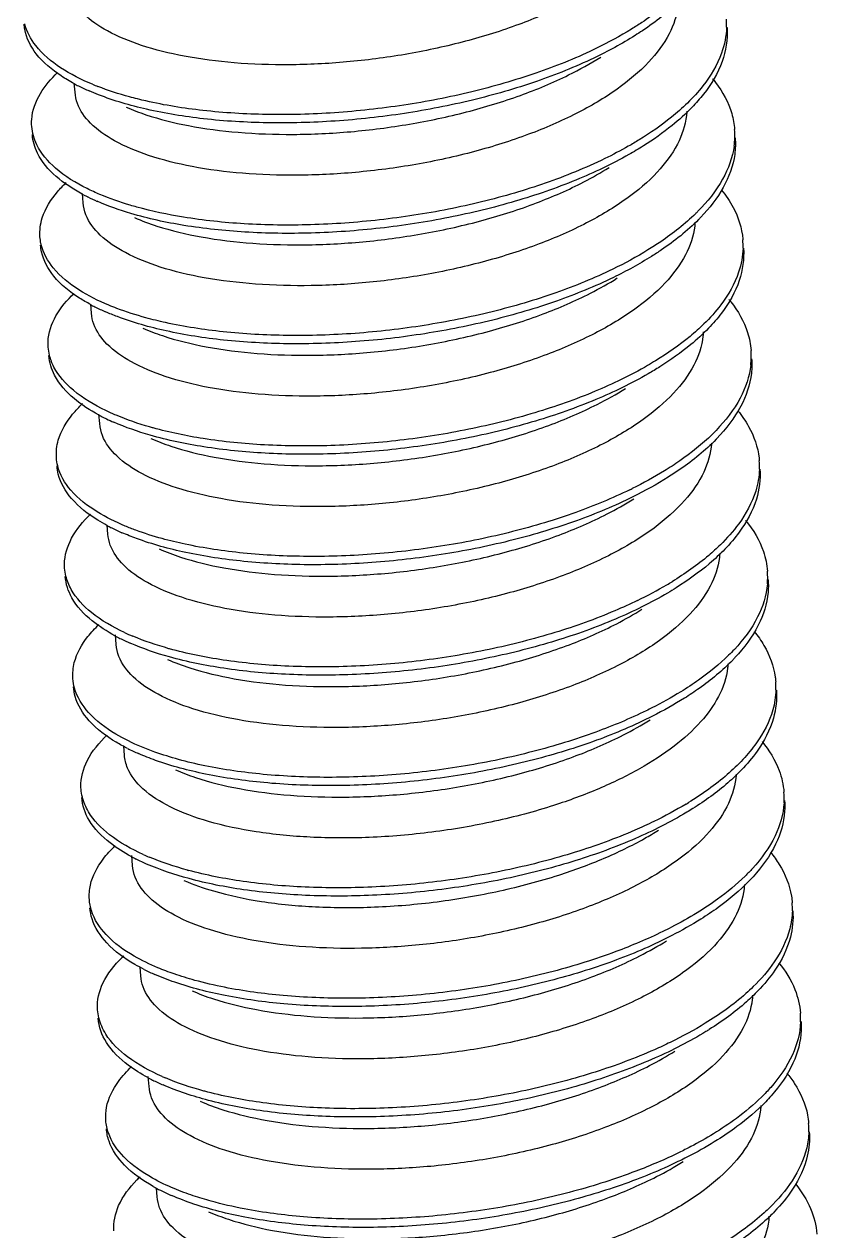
# Model space of a CAD drawing. Header units: millimetres. Extents: x 1833 to 2194, y -395 to -144.
# Drawn here: x 1907.339 to 1909.941, y -371.38 to -367.42 of the extents above; entities that cross this region are included whole.
import ezdxf

# ---------------------------------------------------------------- set-up
doc = ezdxf.new("R2010")
doc.units = ezdxf.units.MM
doc.layers.add('3_ALL_AXES', color=7, linetype='Continuous')

msp = doc.modelspace()

# ---------------------------------------------------------------- linework, layer by layer
at = {"color": 7, "linetype": 'Continuous'}
for centre, radius, start, end in [((1909.4027, -367.4218), 0.2424, 358.0448, 4.3107), ((1907.7995, -367.0637), 0.6262, 241.7447, 243.2547), ((1907.8336, -366.9951), 0.7028, 243.2912, 246.4329), ((1907.8957, -366.819), 0.865, 247.4218, 248.6884), ((1909.412, -367.7855), 0.26, 352.2929, 4.2795), ((1907.8373, -367.4032), 0.6515, 241.8783, 243.489), ((1907.8585, -367.3611), 0.6987, 243.4727, 243.6255), ((1907.8755, -367.3261), 0.7376, 243.6473, 246.3453), ((1909.0772, -367.5658), 0.6663, 314.428, 315.3027), ((1909.0969, -367.6105), 0.6414, 315.3003, 316.263), ((1909.451, -368.1466), 0.2481, 358.0362, 4.1813), ((1907.8552, -367.7855), 0.6298, 241.7643, 243.2289), ((1907.8874, -367.7206), 0.7022, 243.2642, 246.4236), ((1909.4686, -368.5105), 0.2574, 353.6837, 4.355), ((1907.8858, -368.1386), 0.6397, 241.8307, 243.4802), ((1907.9138, -368.0829), 0.702, 243.4694, 244.3143), ((1907.9359, -368.0366), 0.7533, 244.3215, 246.3385), ((1909.1402, -368.3001), 0.6533, 314.4445, 316.0804), ((1909.5012, -368.8715), 0.2518, 358.0284, 4.1039), ((1908.6544, -367.5693), 1.5345, 296.0234, 296.3529), ((1907.9112, -368.5066), 0.6341, 241.7882, 243.2076), ((1907.9418, -368.4451), 0.7027, 243.2417, 246.4124), ((1909.5253, -369.2355), 0.2547, 355.0768, 4.4166), ((1908.7548, -368.0786), 1.3703, 295.8692, 300.4412), ((1908.8315, -368.2118), 1.2167, 300.5067, 301.4317), ((1907.936, -368.8711), 0.6313, 241.7849, 243.4554), ((1907.9991, -368.7091), 0.781, 244.9925, 247.14), ((1907.9697, -368.8036), 0.7067, 243.4561, 244.9939), ((1907.9964, -368.7466), 0.7696, 244.9839, 246.3393), ((1909.5517, -369.5964), 0.2553, 358.0437, 4.0559), ((1907.9966, -369.1685), 0.7044, 243.2236, 246.4004), ((1909.5821, -369.9604), 0.252, 356.4729, 4.46), ((1908.8896, -368.9439), 1.2084, 301.0128, 301.4318), ((1908.0595, -369.4189), 0.7974, 245.6397, 247.1227), ((1907.9871, -369.602), 0.6246, 241.7032, 243.4056), ((1908.2111, -368.9639), 1.2774, 254.7664, 254.9106), ((1909.6027, -370.3215), 0.2583, 358.078, 4.0368), ((1908.0517, -369.8912), 0.707, 243.2093, 246.3885), ((1909.6389, -370.6852), 0.2492, 357.8726, 4.4816), ((1908.0401, -370.3292), 0.6221, 241.7062, 243.3758), ((1908.0846, -370.2393), 0.7224, 243.4172, 246.4188), ((1908.12, -370.1281), 0.8144, 246.276, 247.115), ((1909.6543, -371.0466), 0.2607, 358.1258, 4.0449), ((1908.0753, -370.6767), 0.6391, 240.7791, 243.1819), ((1908.1072, -370.6129), 0.7105, 243.2012, 246.3773)]:
    msp.add_arc(centre, radius, start, end, dxfattribs=at)
for points, start_tangent, end_tangent in [([(1909.3504, -367.1943), (1909.2457, -367.28), (1909.1105, -367.3582), (1908.9526, -367.4251), (1908.7768, -367.4794), (1908.5897, -367.5195), (1908.398, -367.5444), (1908.2092, -367.5537), (1908.0291, -367.5472), (1907.8645, -367.5253), (1907.7244, -367.4898), (1907.6131, -367.4426), (1907.5328, -367.3849), (1907.4877, -367.3186), (1907.4796, -367.2814)], (-0.70632, -0.707893), (-0.075152, 0.997172)), ([(1909.4796, -367.3263), (1909.3665, -367.415), (1909.3332, -367.4363)], (-0.728129, -0.68544), (-0.851654, -0.524104)), ([(1909.4927, -367.3428), (1909.3685, -367.4421), (1909.3449, -367.4574)], (-0.712599, -0.701571), (-0.846397, -0.532552)), ([(1909.4863, -367.3586), (1909.4564, -367.4519)], (-0.117584, -0.993063), (-0.461701, -0.887036)), ([(1907.5031, -367.6153), (1907.4612, -367.5904), (1907.3794, -367.5177), (1907.3415, -367.4372), (1907.3394, -367.4204)], (-0.880779, 0.473528), (-0.065828, 0.997831)), ([(1907.5636, -367.6177), (1907.4591, -367.5632), (1907.3774, -367.4905), (1907.3414, -367.419)], (-0.923285, 0.384116), (-0.238301, 0.971191)), ([(1909.4564, -367.4519), (1909.3894, -367.5443), (1909.286, -367.6332), (1909.1518, -367.7135), (1908.9952, -367.7818), (1908.8181, -367.8381), (1908.6249, -367.8806), (1908.4268, -367.9067), (1908.2354, -367.9161), (1908.0562, -367.9096), (1907.8908, -367.8876), (1907.748, -367.8511), (1907.6361, -367.8028), (1907.5575, -367.7451), (1907.5143, -367.6802), (1907.5066, -367.644)], (-0.461701, -0.887036), (-0.075639, 0.997135)), ([(1909.3332, -367.4363), (1909.2163, -367.5)], (-0.851654, -0.524104), (-0.899786, -0.436331)), ([(1909.645, -367.4301), (1909.6284, -367.5153), (1909.5673, -367.6227), (1909.5167, -367.6791)], (-0.033021, -0.999455), (-0.714053, -0.700092)), ([(1909.6465, -367.4308), (1909.6467, -367.4344), (1909.6304, -367.5425), (1909.5693, -367.6499), (1909.5313, -367.6936)], (0.075256, -0.997164), (-0.693924, -0.720048)), ([(1909.3449, -367.4574), (1909.2091, -367.5317), (1909.0206, -367.6083), (1908.8106, -367.6694), (1908.5875, -367.7132), (1908.3601, -367.7382), (1908.1375, -367.744), (1907.9284, -367.7308), (1907.7412, -367.6996), (1907.5834, -367.652), (1907.5526, -367.6393)], (-0.846397, -0.532552), (-0.916282, 0.400534)), ([(1907.6747, -367.6928), (1907.7391, -367.7174), (1907.8784, -367.7531), (1908.0421, -367.7752), (1908.2221, -367.782), (1908.4115, -367.7731), (1908.6044, -367.7483), (1908.7918, -367.7083), (1908.9681, -367.654), (1909.1266, -367.587), (1909.2323, -367.5283)], (0.91569, -0.401886), (0.846067, 0.533077)), ([(1909.2163, -367.5), (1909.2071, -367.5045), (1909.0186, -367.5811), (1908.8086, -367.6423), (1908.5855, -367.686), (1908.3581, -367.711), (1908.1354, -367.7168), (1907.9264, -367.7036), (1907.7392, -367.6724), (1907.685, -367.6588)], (-0.899786, -0.436331), (-0.964545, 0.263918)), ([(1907.3645, -367.7557), (1907.3643, -367.733), (1907.3929, -367.6477), (1907.449, -367.5793)], (-0.082588, 0.996584), (0.724907, 0.688847)), ([(1909.599, -367.5993), (1909.6091, -367.612), (1909.6619, -367.7136), (1909.6713, -367.7661)], (0.638908, -0.769283), (0.074195, -0.997244)), ([(1907.685, -367.6588), (1907.5813, -367.6248)], (-0.964545, 0.263918), (-0.93155, 0.363613)), ([(1909.5167, -367.6791), (1909.464, -367.7258), (1909.3583, -367.7999)], (-0.714053, -0.700092), (-0.853019, -0.521881)), ([(1909.5313, -367.6936), (1909.466, -367.753), (1909.3719, -367.8199)], (-0.693924, -0.720048), (-0.846747, -0.531996)), ([(1909.5146, -367.7055), (1909.5134, -367.7203), (1909.4834, -367.8144)], (-0.048961, -0.998801), (-0.461701, -0.887036)), ([(1907.381, -367.8159), (1907.3645, -367.7557)], (-0.431163, 0.902274), (-0.082588, 0.996584)), ([(1907.5302, -367.9778), (1907.4444, -367.9199), (1907.383, -367.8431), (1907.3665, -367.7829)], (-0.881812, 0.471602), (-0.082588, 0.996584)), ([(1909.3583, -367.7999), (1909.3225, -367.8209), (1909.2452, -367.8616)], (-0.853019, -0.521881), (-0.899037, -0.437872)), ([(1909.6733, -367.7933), (1909.6717, -367.8475), (1909.6341, -367.9558), (1909.5603, -368.0539)], (0.074195, -0.997244), (-0.691297, -0.72257)), ([(1907.5882, -367.9791), (1907.5461, -367.9599), (1907.4424, -367.8927), (1907.381, -367.8159)], (-0.921609, 0.388121), (-0.431163, 0.902274)), ([(1909.4834, -367.8144), (1909.4172, -367.9059), (1909.3171, -367.9927), (1909.1857, -368.0725), (1909.0295, -368.1416), (1908.8541, -368.1981), (1908.6652, -368.2406), (1908.4727, -368.2674), (1908.2819, -368.2784), (1908.0991, -368.2733), (1907.9304, -368.2524), (1907.7859, -368.2172), (1907.672, -368.1701), (1907.5894, -368.1124), (1907.5424, -368.0456), (1907.5337, -368.0063)], (-0.461701, -0.887036), (-0.076401, 0.997077)), ([(1909.3719, -367.8199), (1909.3246, -367.8481), (1909.1506, -367.9319), (1908.951, -368.0016), (1908.7338, -368.0547), (1908.5075, -368.0898), (1908.2812, -368.1058), (1908.0639, -368.1026), (1907.8641, -368.0807), (1907.6899, -368.0416), (1907.5796, -368.0017)], (-0.846747, -0.531996), (-0.915825, 0.401577)), ([(1909.6697, -367.8203), (1909.6321, -367.9286), (1909.5508, -368.0345)], (-0.134832, -0.990869), (-0.70334, -0.710854)), ([(1909.2452, -367.8616), (1909.1486, -367.9047), (1908.949, -367.9744), (1908.7318, -368.0276), (1908.5055, -368.0626), (1908.2792, -368.0786), (1908.0619, -368.0754), (1907.8621, -368.0536), (1907.7094, -368.0206)], (-0.899037, -0.437872), (-0.963802, 0.266618)), ([(1907.7017, -368.0552), (1907.7752, -368.0828), (1907.9207, -368.1184), (1908.09, -368.1393), (1908.2727, -368.1442), (1908.4624, -368.1333), (1908.6562, -368.1064), (1908.8462, -368.0635), (1909.0215, -368.0067), (1909.1765, -367.9379), (1909.2593, -367.8908)], (0.915639, -0.402001), (0.846151, 0.532943)), ([(1907.3915, -368.1181), (1907.3991, -368.0554), (1907.4489, -367.9704), (1907.4775, -367.9403)], (-0.06587, 0.997828), (0.725256, 0.68848)), ([(1909.6286, -367.9648), (1909.6665, -368.0214), (1909.6982, -368.1258), (1909.6984, -368.1285)], (0.632864, -0.774263), (0.073541, -0.997292)), ([(1907.7094, -368.0206), (1907.6879, -368.0144), (1907.5882, -367.9791)], (-0.963802, 0.266618), (-0.921609, 0.388121)), ([(1909.5436, -368.0416), (1909.4289, -368.1342), (1909.387, -368.1613)], (-0.71411, -0.700034), (-0.851774, -0.52391)), ([(1909.5528, -368.0617), (1909.4309, -368.1614), (1909.3989, -368.1823)], (-0.70334, -0.710854), (-0.846399, -0.532549)), ([(1909.5414, -368.0717), (1909.5403, -368.0835), (1909.5104, -368.1768)], (-0.065465, -0.997855), (-0.461701, -0.887036)), ([(1907.3954, -368.144), (1907.3945, -368.1399), (1907.3915, -368.1181)], (-0.235904, 0.971776), (-0.06587, 0.997828)), ([(1907.5573, -368.3403), (1907.5213, -368.3193), (1907.4371, -368.2472), (1907.3965, -368.1671), (1907.3935, -368.1453)], (-0.880947, 0.473214), (-0.06587, 0.997828)), ([(1907.6173, -368.3425), (1907.5193, -368.2921), (1907.4351, -368.22), (1907.3954, -368.144)], (-0.923154, 0.38443), (-0.235904, 0.971776)), ([(1909.387, -368.1613), (1909.2714, -368.2244)], (-0.851774, -0.52391), (-0.899391, -0.437145)), ([(1909.6989, -368.1551), (1909.6846, -368.2338), (1909.6261, -368.3414), (1909.5707, -368.404)], (-0.033652, -0.999434), (-0.71422, -0.699922)), ([(1909.7005, -368.1557), (1909.6866, -368.261), (1909.6282, -368.3686), (1909.5855, -368.4183)], (0.073541, -0.997292), (-0.693747, -0.720218)), ([(1909.5104, -368.1768), (1909.4432, -368.2695), (1909.3391, -368.3587), (1909.2036, -368.4395), (1909.0455, -368.5081), (1908.8689, -368.5639), (1908.6761, -368.6059), (1908.4783, -368.6319), (1908.287, -368.641), (1908.1078, -368.6343), (1907.944, -368.6124), (1907.802, -368.5761), (1907.6901, -368.5278), (1907.6114, -368.4699), (1907.5682, -368.4048), (1907.5606, -368.3689)], (-0.461701, -0.887036), (-0.075348, 0.997157)), ([(1909.3989, -368.1823), (1909.2734, -368.2516), (1909.0864, -368.3291), (1908.8775, -368.3912), (1908.6549, -368.436), (1908.4275, -368.4622), (1908.2043, -368.4691), (1907.9942, -368.457), (1907.8055, -368.4268), (1907.6458, -368.3801), (1907.6066, -368.3642)], (-0.846399, -0.532549), (-0.91623, 0.400652)), ([(1909.2714, -368.2244), (1909.0844, -368.3019), (1908.8755, -368.364), (1908.6529, -368.4088), (1908.4255, -368.435), (1908.2023, -368.4419), (1907.9922, -368.4298), (1907.8035, -368.3996), (1907.7387, -368.3837)], (-0.899391, -0.437145), (-0.964435, 0.264319)), ([(1907.7287, -368.4177), (1907.7936, -368.4425), (1907.9372, -368.4789), (1908.1044, -368.5008), (1908.2848, -368.5069), (1908.4761, -368.4971), (1908.6739, -368.4705), (1908.8665, -368.4277), (1909.0428, -368.3713), (1909.1981, -368.3032), (1909.2863, -368.2532)], (0.915696, -0.401871), (0.846134, 0.53297)), ([(1907.4184, -368.4806), (1907.418, -368.4629), (1907.444, -368.3777), (1907.5035, -368.3038)], (-0.082791, 0.996567), (0.725918, 0.687781)), ([(1907.7387, -368.3837), (1907.6437, -368.353), (1907.6173, -368.3425)], (-0.964435, 0.264319), (-0.923154, 0.38443)), ([(1909.6528, -368.3241), (1909.6586, -368.3312), (1909.714, -368.4323), (1909.7253, -368.491)], (0.639292, -0.768964), (0.075323, -0.997159)), ([(1909.5707, -368.404), (1909.5252, -368.4448), (1909.4121, -368.5249)], (-0.71422, -0.699922), (-0.853137, -0.521687)), ([(1909.5855, -368.4183), (1909.5273, -368.472), (1909.4259, -368.5448)], (-0.693747, -0.720218), (-0.846789, -0.531929)), ([(1909.5686, -368.4305), (1909.5675, -368.444), (1909.5374, -368.5393)], (-0.049335, -0.998782), (-0.461701, -0.887036)), ([(1907.4228, -368.5069), (1907.4184, -368.4806)], (-0.242596, 0.970127), (-0.082791, 0.996567)), ([(1907.5838, -368.7026), (1907.5034, -368.649), (1907.4394, -368.5727), (1907.4204, -368.5078)], (-0.881426, 0.472322), (-0.082791, 0.996567)), ([(1907.6419, -368.7039), (1907.6075, -368.6884), (1907.5014, -368.6219), (1907.4374, -368.5455), (1907.4228, -368.5069)], (-0.921468, 0.388454), (-0.242596, 0.970127)), ([(1909.7273, -368.5182), (1909.7265, -368.566), (1909.6916, -368.6743), (1909.6128, -368.7804), (1909.6108, -368.7825)], (0.075323, -0.997159), (-0.69677, -0.717295)), ([(1909.5374, -368.5393), (1909.4712, -368.6308), (1909.3712, -368.7175), (1909.2401, -368.7972), (1909.0841, -368.8663), (1908.9087, -368.9229), (1908.7196, -368.9655), (1908.5271, -368.9923), (1908.3365, -369.0033), (1908.1536, -368.9983), (1907.9847, -368.9774), (1907.8398, -368.942), (1907.7258, -368.895), (1907.6433, -368.8372), (1907.5964, -368.7704), (1907.5877, -368.7312)], (-0.461701, -0.887036), (-0.076368, 0.99708)), ([(1909.4259, -368.5448), (1909.3879, -368.5677), (1909.2157, -368.6523), (1909.0174, -368.7228), (1908.801, -368.777), (1908.575, -368.8132), (1908.3485, -368.8303), (1908.1303, -368.8282), (1907.9293, -368.8074), (1907.7533, -368.7692), (1907.6336, -368.7266)], (-0.846789, -0.531929), (-0.915847, 0.401527)), ([(1909.4121, -368.5249), (1909.3859, -368.5405), (1909.299, -368.5866)], (-0.853137, -0.521687), (-0.899145, -0.43765)), ([(1909.7245, -368.5389), (1909.6896, -368.6471), (1909.6107, -368.7532)], (-0.110822, -0.99384), (-0.69357, -0.720389)), ([(1909.299, -368.5866), (1909.2136, -368.6251), (1909.0154, -368.6956), (1908.799, -368.7498), (1908.573, -368.786), (1908.3464, -368.8031), (1908.1283, -368.801), (1907.9273, -368.7803), (1907.7632, -368.7454)], (-0.899145, -0.43765), (-0.963797, 0.266639)), ([(1907.7557, -368.7801), (1907.8211, -368.8051), (1907.9632, -368.8412), (1908.1268, -368.8629), (1908.3072, -368.8694), (1908.4989, -368.8599), (1908.6957, -368.8338), (1908.8862, -368.7921), (1909.0617, -368.7368), (1909.2203, -368.6681), (1909.3133, -368.6157)], (0.915685, -0.401897), (0.846124, 0.532987)), ([(1907.4455, -368.843), (1907.4516, -368.7854), (1907.4987, -368.7003), (1907.5313, -368.6654)], (-0.066938, 0.997757), (0.724983, 0.688767)), ([(1907.7632, -368.7454), (1907.7513, -368.7421), (1907.6419, -368.7039)], (-0.963797, 0.266639), (-0.921468, 0.388454)), ([(1909.6821, -368.6891), (1909.7172, -368.7403), (1909.7516, -368.8444), (1909.7524, -368.8534)], (0.634213, -0.773158), (0.072144, -0.997394)), ([(1909.5976, -368.7665), (1909.4912, -368.8535), (1909.4408, -368.8864)], (-0.713853, -0.700296), (-0.851895, -0.523712)), ([(1909.6108, -368.7825), (1909.4932, -368.8807), (1909.4529, -368.9073)], (-0.69677, -0.717295), (-0.846397, -0.532552)), ([(1909.5955, -368.7957), (1909.5943, -368.8083), (1909.5644, -368.9018)], (-0.061491, -0.998108), (-0.461701, -0.887036)), ([(1907.4496, -368.8697), (1907.4455, -368.843)], (-0.237717, 0.971335), (-0.066938, 0.997757)), ([(1907.6114, -369.0653), (1907.5816, -369.0482), (1907.4949, -368.9766), (1907.4516, -368.8969), (1907.4475, -368.8702)], (-0.881151, 0.472834), (-0.066938, 0.997757)), ([(1907.6711, -369.0673), (1907.5796, -369.021), (1907.4928, -368.9494), (1907.4496, -368.8697)], (-0.922986, 0.384833), (-0.237717, 0.971335)), ([(1909.5644, -368.9018), (1909.4971, -368.9945), (1909.3929, -369.0838), (1909.2573, -369.1646), (1909.099, -369.2332), (1908.9228, -369.2888), (1908.7304, -369.3308), (1908.5327, -369.3567), (1908.3413, -369.366), (1908.162, -369.3593), (1907.9984, -369.3374), (1907.8565, -369.3011), (1907.7444, -369.2529), (1907.6655, -369.1949), (1907.6222, -369.1296), (1907.6146, -369.0938)], (-0.461701, -0.887036), (-0.075261, 0.997164)), ([(1909.4529, -368.9073), (1909.3376, -368.9715), (1909.1522, -369.0498), (1908.9443, -369.1129), (1908.7223, -369.1588), (1908.495, -369.1861), (1908.2713, -369.1942), (1908.0601, -369.1832), (1907.8699, -369.154), (1907.7083, -369.1082), (1907.6606, -369.0891)], (-0.846397, -0.532552), (-0.916165, 0.400801)), ([(1909.4408, -368.8864), (1909.3356, -368.9443)], (-0.851895, -0.523712), (-0.896075, -0.443903)), ([(1909.7529, -368.8801), (1909.7406, -368.9523), (1909.6848, -369.06), (1909.6247, -369.1289)], (-0.033845, -0.999427), (-0.714369, -0.699769)), ([(1909.7544, -368.8806), (1909.7427, -368.9795), (1909.6868, -369.0872), (1909.6397, -369.143)], (0.072144, -0.997394), (-0.693561, -0.720398)), ([(1909.3276, -368.9482), (1909.1502, -369.0226), (1908.9423, -369.0857), (1908.7203, -369.1316), (1908.4929, -369.1589), (1908.2692, -369.167), (1908.0581, -369.156), (1907.8679, -369.1268), (1907.7924, -369.1085)], (-0.898612, -0.438743), (-0.964323, 0.264729)), ([(1907.7827, -369.1426), (1907.8529, -369.1691), (1907.9949, -369.2045), (1908.1612, -369.2259), (1908.3436, -369.2317), (1908.5356, -369.2215), (1908.7305, -369.1949), (1908.9188, -369.1531), (1909.095, -369.0969), (1909.2528, -369.0277), (1909.3403, -368.9781)], (0.915651, -0.401975), (0.846135, 0.532968)), ([(1907.4724, -369.2055), (1907.4719, -369.1928), (1907.4952, -369.1076), (1907.5578, -369.0284)], (-0.081859, 0.996644), (0.726354, 0.687321)), ([(1907.7924, -369.1085), (1907.7063, -369.0811), (1907.6711, -369.0673)], (-0.964323, 0.264729), (-0.922986, 0.384833)), ([(1909.7068, -369.0489), (1909.708, -369.0503), (1909.766, -369.151), (1909.7793, -369.2159)], (0.639691, -0.768632), (0.076345, -0.997081)), ([(1909.6247, -369.1289), (1909.5863, -369.1638), (1909.4659, -369.2499)], (-0.714369, -0.699769), (-0.85322, -0.521552)), ([(1909.6397, -369.143), (1909.5883, -369.191), (1909.4799, -369.2697)], (-0.693561, -0.720398), (-0.84681, -0.531895)), ([(1909.6226, -369.1559), (1909.6213, -369.1706), (1909.5914, -369.2642)], (-0.05172, -0.998662), (-0.461701, -0.887036)), ([(1907.4767, -369.2317), (1907.4724, -369.2055)], (-0.244239, 0.969715), (-0.081859, 0.996644)), ([(1907.6376, -369.4273), (1907.5626, -369.3782), (1907.496, -369.3024), (1907.4744, -369.2327)], (-0.881057, 0.473011), (-0.081859, 0.996644)), ([(1907.669, -369.4169), (1907.5605, -369.351), (1907.4939, -369.2752), (1907.4767, -369.2317)], (-0.906149, 0.422958), (-0.244239, 0.969715)), ([(1909.5914, -369.2642), (1909.5252, -369.3558), (1909.425, -369.4426), (1909.2951, -369.5215), (1909.14, -369.5904), (1908.9649, -369.6472), (1908.7752, -369.6901), (1908.5818, -369.7171), (1908.3921, -369.7281), (1908.2092, -369.7233), (1908.0395, -369.7025), (1907.8935, -369.6669), (1907.7789, -369.6194), (1907.6969, -369.5617), (1907.6503, -369.495), (1907.6416, -369.4561)], (-0.461701, -0.887036), (-0.076188, 0.997094)), ([(1909.4799, -369.2697), (1909.4511, -369.2872), (1909.2807, -369.3725), (1909.0837, -369.444), (1908.8681, -369.4992), (1908.6425, -369.5365), (1908.4157, -369.5547), (1908.1968, -369.5538), (1907.9946, -369.5341), (1907.8169, -369.4969), (1907.6876, -369.4516)], (-0.84681, -0.531895), (-0.9159, 0.401405)), ([(1909.7791, -369.2574), (1909.7469, -369.3657), (1909.6706, -369.472), (1909.6517, -369.4914)], (-0.0866, -0.996243), (-0.713686, -0.700465)), ([(1909.7813, -369.2431), (1909.7811, -369.2846), (1909.7489, -369.3928), (1909.6726, -369.4992), (1909.665, -369.5071)], (0.076345, -0.997081), (-0.696129, -0.717917)), ([(1909.3527, -369.3116), (1909.2786, -369.3453), (1909.0817, -369.4168), (1908.8661, -369.472), (1908.6405, -369.5093), (1908.4137, -369.5276), (1908.1948, -369.5266), (1907.9925, -369.5069), (1907.817, -369.4703)], (-0.899257, -0.437421), (-0.963812, 0.266583)), ([(1907.8097, -369.5051), (1907.8833, -369.5327), (1908.0287, -369.5682), (1908.1978, -369.5891), (1908.3806, -369.5941), (1908.5705, -369.5832), (1908.764, -369.5562), (1908.9539, -369.5134), (1909.1292, -369.4566), (1909.2844, -369.3878), (1909.3672, -369.3406)], (0.915639, -0.402002), (0.846151, 0.532944)), ([(1907.4996, -369.5679), (1907.5042, -369.5153), (1907.5487, -369.4302), (1907.585, -369.3906)], (-0.068841, 0.997628), (0.724635, 0.689133)), ([(1907.817, -369.4703), (1907.8149, -369.4697), (1907.6957, -369.4287)], (-0.963812, 0.266583), (-0.921361, 0.388707)), ([(1909.7356, -369.4135), (1909.7677, -369.4592), (1909.8048, -369.563), (1909.8064, -369.5784)], (0.635332, -0.772239), (0.071243, -0.997459)), ([(1909.6517, -369.4914), (1909.5533, -369.5727), (1909.4946, -369.6114)], (-0.713686, -0.700465), (-0.852039, -0.523479)), ([(1909.665, -369.5071), (1909.5553, -369.5999), (1909.5069, -369.6322)], (-0.696129, -0.717917), (-0.846417, -0.532521)), ([(1909.6495, -369.5198), (1909.6484, -369.5328), (1909.6184, -369.6267)], (-0.057805, -0.998328), (-0.461701, -0.887036)), ([(1907.5049, -369.5995), (1907.4996, -369.5679)], (-0.267055, 0.963681), (-0.068841, 0.997628)), ([(1907.6792, -369.7974), (1907.642, -369.777), (1907.5528, -369.706), (1907.5069, -369.6267), (1907.5016, -369.5951)], (-0.892466, 0.451115), (-0.068841, 0.997628)), ([(1907.7248, -369.7921), (1907.64, -369.7498), (1907.5508, -369.6788), (1907.5049, -369.5995)], (-0.922793, 0.385295), (-0.267055, 0.963681)), ([(1909.6184, -369.6267), (1909.5605, -369.7091), (1909.473, -369.7894), (1909.3596, -369.8638), (1909.2258, -369.9292), (1909.0774, -369.9843)], (-0.461701, -0.887036), (-0.951995, -0.306113)), ([(1909.4946, -369.6114), (1909.3997, -369.6642), (1909.3815, -369.6732)], (-0.852039, -0.523479), (-0.898624, -0.43872)), ([(1909.8069, -369.6051), (1909.7966, -369.6708), (1909.7433, -369.7786), (1909.6473, -369.8828), (1909.5198, -369.975)], (-0.033647, -0.999434), (-0.853253, -0.521498)), ([(1909.8084, -369.6055), (1909.7986, -369.698), (1909.7453, -369.8058), (1909.6939, -369.8677)], (0.071243, -0.997459), (-0.693397, -0.720556)), ([(1909.5069, -369.6322), (1909.4017, -369.6914), (1909.2179, -369.7705), (1909.0111, -369.8345), (1908.7897, -369.8815), (1908.5624, -369.9099), (1908.3382, -369.9191), (1908.1261, -369.9093), (1907.9345, -369.8811), (1907.7709, -369.8363), (1907.7146, -369.814)], (-0.846417, -0.532521), (-0.916094, 0.400964)), ([(1907.8367, -369.8675), (1907.9019, -369.8924), (1908.0458, -369.9288), (1908.2133, -369.9507), (1908.3941, -369.9567), (1908.5855, -369.9468), (1908.7832, -369.9201), (1908.9757, -369.8772), (1909.1518, -369.8208), (1909.3067, -369.7527), (1909.3942, -369.703)], (0.915693, -0.401877), (0.846136, 0.532967)), ([(1909.3815, -369.6732), (1909.2158, -369.7433), (1909.0091, -369.8074), (1908.7877, -369.8543), (1908.5604, -369.8827), (1908.3362, -369.892), (1908.1241, -369.8821), (1907.9325, -369.8539), (1907.8461, -369.8333)], (-0.898624, -0.43872), (-0.964213, 0.26513)), ([(1907.5263, -369.9304), (1907.5259, -369.9227), (1907.5465, -369.8376), (1907.612, -369.7531)], (-0.079745, 0.996815), (0.72616, 0.687525)), ([(1909.7613, -369.7744), (1909.8178, -369.8698), (1909.8333, -369.9408)], (0.638576, -0.769559), (0.07715, -0.997019)), ([(1909.0774, -369.9843), (1908.8838, -370.0362), (1908.6776, -370.0718), (1908.4722, -370.0891), (1908.2785, -370.0883), (1908.1007, -370.0706), (1907.9444, -370.0366), (1907.8188, -369.9886), (1907.7294, -369.9294), (1907.6789, -369.8614), (1907.6687, -369.8187)], (-0.951995, -0.306113), (-0.079034, 0.996872)), ([(1907.8461, -369.8333), (1907.7689, -369.8091), (1907.7248, -369.7921)], (-0.964213, 0.26513), (-0.922793, 0.385295)), ([(1909.6939, -369.8677), (1909.6493, -369.9099), (1909.5339, -369.9946)], (-0.693397, -0.720556), (-0.8468, -0.531911)), ([(1909.6765, -369.8814), (1909.6753, -369.8955), (1909.6454, -369.9891)], (-0.054271, -0.998526), (-0.461701, -0.887036)), ([(1907.5307, -369.9565), (1907.5263, -369.9304)], (-0.245224, 0.969466), (-0.079745, 0.996815)), ([(1907.691, -370.152), (1907.6218, -370.1073), (1907.5527, -370.032), (1907.5283, -369.9576)], (-0.880386, 0.474257), (-0.079745, 0.996815)), ([(1907.7306, -370.1453), (1907.6198, -370.0801), (1907.5507, -370.0048), (1907.5307, -369.9565)], (-0.910923, 0.412577), (-0.245224, 0.969466)), ([(1909.5122, -369.9795), (1909.4065, -370.0367)], (-0.857044, -0.515244), (-0.89937, -0.437189)), ([(1909.8336, -369.9759), (1909.804, -370.0842), (1909.7303, -370.1907), (1909.7057, -370.2163)], (-0.062198, -0.998064), (-0.713603, -0.70055)), ([(1909.8353, -369.968), (1909.8356, -370.0031), (1909.806, -370.1114), (1909.7323, -370.2179), (1909.7193, -370.2318)], (0.07715, -0.997019), (-0.695573, -0.718455)), ([(1909.6454, -369.9891), (1909.5792, -370.0806), (1909.479, -370.1675), (1909.3493, -370.2463), (1909.1945, -370.3152), (1909.0195, -370.3719), (1908.8297, -370.4149), (1908.6359, -370.442), (1908.4464, -370.453), (1908.2636, -370.4482), (1908.0937, -370.4274), (1907.9474, -370.3917), (1907.8326, -370.3442), (1907.7507, -370.2864), (1907.7042, -370.2198), (1907.6956, -370.1811)], (-0.461701, -0.887036), (-0.076117, 0.997099)), ([(1909.5339, -369.9946), (1909.5142, -370.0067), (1909.3456, -370.0927), (1909.15, -370.1651)], (-0.8468, -0.531911), (-0.954344, -0.298709)), ([(1909.0944, -370.2126), (1909.2429, -370.1575), (1909.3767, -370.092), (1909.4212, -370.0655)], (0.951995, 0.306113), (0.846306, 0.532698)), ([(1909.4065, -370.0367), (1909.3435, -370.0656), (1909.1479, -370.1379)], (-0.89937, -0.437189), (-0.954344, -0.298709)), ([(1907.5536, -370.2929), (1907.557, -370.2453), (1907.5988, -370.1601), (1907.6387, -370.1157)], (-0.071336, 0.997452), (0.72449, 0.689285)), ([(1909.1479, -370.1379), (1908.9332, -370.1941), (1908.7079, -370.2325), (1908.481, -370.2519), (1908.2614, -370.2521), (1908.0579, -370.2335), (1907.8786, -370.1973)], (-0.954344, -0.298709), (-0.96552, 0.260328)), ([(1909.7892, -370.1379), (1909.8181, -370.1782), (1909.8579, -370.2817), (1909.8604, -370.3033)], (0.636248, -0.771485), (0.070835, -0.997488)), ([(1907.7416, -370.1765), (1907.7326, -370.1725), (1907.7075, -370.1605)], (-0.91599, 0.401201), (-0.894088, 0.447892)), ([(1909.15, -370.1651), (1908.9353, -370.2213), (1908.71, -370.2597), (1908.483, -370.2791), (1908.2634, -370.2793), (1908.0599, -370.2607), (1907.8806, -370.2244), (1907.7416, -370.1765)], (-0.954344, -0.298709), (-0.91599, 0.401201)), ([(1907.8755, -370.1964), (1907.7495, -370.1536)], (-0.964862, 0.262757), (-0.921295, 0.388865)), ([(1907.8637, -370.23), (1907.9613, -370.2649), (1908.118, -370.299), (1908.2961, -370.3167), (1908.4896, -370.3174), (1908.6949, -370.3001), (1908.9009, -370.2645), (1909.0944, -370.2126)], (0.91558, -0.402137), (0.951995, 0.306113)), ([(1909.7057, -370.2163), (1909.6153, -370.2919), (1909.5484, -370.3364)], (-0.713603, -0.70055), (-0.852199, -0.523217)), ([(1909.7193, -370.2318), (1909.6173, -370.3191), (1909.5609, -370.3571)], (-0.695573, -0.718455), (-0.846454, -0.532461)), ([(1909.7035, -370.244), (1909.7024, -370.2575), (1909.6724, -370.3516)], (-0.054783, -0.998498), (-0.461701, -0.887036)), ([(1907.5604, -370.3293), (1907.5536, -370.2929)], (-0.295972, 0.955197), (-0.071336, 0.997452)), ([(1907.7331, -370.5222), (1907.7026, -370.5058), (1907.6109, -370.4354), (1907.5624, -370.3564), (1907.5556, -370.32)], (-0.892367, 0.451311), (-0.071336, 0.997452)), ([(1907.7785, -370.5169), (1907.7005, -370.4786), (1907.6089, -370.4082), (1907.5604, -370.3293)], (-0.922586, 0.385792), (-0.295972, 0.955197)), ([(1909.5484, -370.3364), (1909.4637, -370.384), (1909.4353, -370.3982)], (-0.852199, -0.523217), (-0.898655, -0.438657)), ([(1909.8609, -370.3301), (1909.8523, -370.3893), (1909.8017, -370.4972), (1909.7327, -370.5787)], (-0.033131, -0.999451), (-0.714531, -0.699604)), ([(1909.8624, -370.3305), (1909.8543, -370.4164), (1909.8037, -370.5244), (1909.7481, -370.5924)], (0.070835, -0.997488), (-0.693203, -0.720742)), ([(1909.6724, -370.3516), (1909.6049, -370.4445), (1909.5003, -370.534), (1909.3643, -370.615), (1909.2056, -370.6836), (1909.0302, -370.7388), (1908.8399, -370.7804), (1908.6432, -370.8063), (1908.4517, -370.8158), (1908.2713, -370.8092), (1908.1079, -370.7875), (1907.9664, -370.7516), (1907.854, -370.7036), (1907.7742, -370.6454), (1907.7302, -370.5795), (1907.7226, -370.5435)], (-0.461701, -0.887036), (-0.074976, 0.997185)), ([(1909.5609, -370.3571), (1909.4657, -370.4112), (1909.2834, -370.4911), (1909.0778, -370.5561), (1908.8571, -370.6041), (1908.6298, -370.6337), (1908.4052, -370.644), (1908.1922, -370.6353), (1907.9991, -370.6082), (1907.8337, -370.5643), (1907.7686, -370.5389)], (-0.846454, -0.532461), (-0.916023, 0.401127)), ([(1909.4353, -370.3982), (1909.2814, -370.4639), (1909.0758, -370.5289), (1908.855, -370.577), (1908.6278, -370.6065), (1908.4032, -370.6169), (1908.1901, -370.6081), (1907.9971, -370.581), (1907.8998, -370.5581)], (-0.898655, -0.438657), (-0.964109, 0.265507)), ([(1907.8907, -370.5924), (1907.9605, -370.6188), (1908.1024, -370.6542), (1908.2685, -370.6757), (1908.4508, -370.6816), (1908.6428, -370.6714), (1908.8379, -370.6449), (1909.0262, -370.6031), (1909.2024, -370.547), (1909.3603, -370.4778), (1909.4482, -370.428)], (0.915653, -0.40197), (0.846134, 0.53297)), ([(1907.5803, -370.6553), (1907.5801, -370.6526), (1907.5981, -370.5676), (1907.6607, -370.4831), (1907.6663, -370.4777)], (-0.076495, 0.99707), (0.726049, 0.687643)), ([(1909.816, -370.5003), (1909.8694, -370.5886), (1909.8873, -370.6657)], (0.636693, -0.771117), (0.077642, -0.996981)), ([(1907.8998, -370.5581), (1907.8317, -370.5371), (1907.7785, -370.5169)], (-0.964109, 0.265507), (-0.922586, 0.385792)), ([(1909.7327, -370.5787), (1909.7081, -370.6017), (1909.5752, -370.699)], (-0.714531, -0.699604), (-0.852426, -0.522848)), ([(1909.7481, -370.5924), (1909.7101, -370.6289), (1909.5879, -370.7195)], (-0.693203, -0.720742), (-0.84676, -0.531975)), ([(1909.7305, -370.6071), (1909.7293, -370.6206), (1909.6994, -370.714)], (-0.057863, -0.998325), (-0.461701, -0.887036)), ([(1907.5846, -370.6813), (1907.5803, -370.6553)], (-0.245348, 0.969435), (-0.076495, 0.99707)), ([(1907.7452, -370.877), (1907.6813, -370.8364), (1907.6096, -370.7616), (1907.5823, -370.6825)], (-0.880424, 0.474188), (-0.076495, 0.99707)), ([(1907.7924, -370.8737), (1907.6792, -370.8092), (1907.6075, -370.7344), (1907.5846, -370.6813)], (-0.91548, 0.402364), (-0.245348, 0.969435)), ([(1909.5752, -370.699), (1909.4602, -370.7617)], (-0.852426, -0.522848), (-0.899476, -0.43697)), ([(1909.8879, -370.6944), (1909.861, -370.8027), (1909.7898, -370.9095), (1909.7597, -370.9412)], (-0.037649, -0.999291), (-0.713594, -0.700559)), ([(1909.8893, -370.6929), (1909.8899, -370.7216), (1909.863, -370.8299), (1909.7918, -370.9367), (1909.7735, -370.9565)], (0.077642, -0.996981), (-0.695102, -0.718911)), ([(1909.6994, -370.714), (1909.633, -370.8058), (1909.5321, -370.8931), (1909.4023, -370.9718), (1909.2477, -371.0404), (1909.0722, -371.0972), (1908.8812, -371.1403), (1908.6856, -371.1674), (1908.4958, -371.178), (1908.3132, -371.1728), (1908.1438, -371.1516), (1907.998, -371.1156), (1907.8839, -371.0676), (1907.8035, -371.0102), (1907.758, -370.9441), (1907.7496, -370.906)], (-0.461701, -0.887036), (-0.076011, 0.997107)), ([(1909.5879, -370.7195), (1909.5772, -370.7262), (1909.4104, -370.8129), (1909.2162, -370.8861), (1909.0023, -370.9434), (1908.7774, -370.9829), (1908.5503, -371.0034), (1908.33, -371.0047), (1908.1254, -370.9872), (1907.9444, -370.952), (1907.7956, -370.9014)], (-0.84676, -0.531975), (-0.91612, 0.400905)), ([(1909.4602, -370.7617), (1909.4083, -370.7857), (1909.2141, -370.859), (1909.0003, -370.9162), (1908.7754, -370.9557), (1908.5483, -370.9762), (1908.328, -370.9775), (1908.1233, -370.96), (1907.9424, -370.9248), (1907.9292, -370.9213)], (-0.899476, -0.43697), (-0.964847, 0.262811)), ([(1907.9177, -370.9549), (1907.9914, -370.9826), (1908.1366, -371.018), (1908.3057, -371.0389), (1908.4885, -371.0439), (1908.6785, -371.033), (1908.8718, -371.0061), (1909.0616, -370.9633), (1909.237, -370.9065), (1909.3924, -370.8377), (1909.4752, -370.7904)], (0.915639, -0.402003), (0.84615, 0.532944)), ([(1907.6076, -371.0178), (1907.6099, -370.9752), (1907.6491, -370.89), (1907.6921, -370.8412)], (-0.074141, 0.997248), (0.72362, 0.690198)), ([(1907.9292, -370.9213), (1907.8033, -370.8784)], (-0.964847, 0.262811), (-0.921273, 0.388916)), ([(1909.8429, -370.8624), (1909.8684, -370.8972), (1909.9108, -371.0003), (1909.9143, -371.0282)], (0.636993, -0.77087), (0.070889, -0.997484)), ([(1909.7597, -370.9412), (1909.6772, -371.011), (1909.6022, -371.0615)], (-0.713594, -0.700559), (-0.85237, -0.522938)), ([(1909.7735, -370.9565), (1909.6792, -371.0382), (1909.6149, -371.082)], (-0.695102, -0.718911), (-0.846506, -0.532379)), ([(1909.7575, -370.9685), (1909.7562, -370.9838), (1909.7264, -371.0765)], (-0.052947, -0.998597), (-0.461701, -0.887036)), ([(1907.616, -371.059), (1907.6076, -371.0178)], (-0.324414, 0.945915), (-0.074141, 0.997248)), ([(1907.7633, -371.2345), (1907.6692, -371.1648), (1907.618, -371.0862), (1907.6096, -371.045)], (-0.872607, 0.488422), (-0.074141, 0.997248)), ([(1909.9148, -371.0551), (1909.9079, -371.1078), (1909.8599, -371.2158), (1909.7868, -371.3036)], (-0.032387, -0.999475), (-0.714496, -0.69964)), ([(1909.9163, -371.0554), (1909.9099, -371.1349), (1909.8619, -371.243), (1909.8023, -371.3171)], (0.070889, -0.997484), (-0.692979, -0.720958)), ([(1907.8322, -371.2417), (1907.7612, -371.2073), (1907.6671, -371.1376), (1907.616, -371.059)], (-0.922372, 0.386302), (-0.324414, 0.945915)), ([(1909.7264, -371.0765), (1909.659, -371.1692), (1909.5547, -371.2586), (1909.4188, -371.3396), (1909.2601, -371.4083), (1909.0847, -371.4636), (1908.8949, -371.5051), (1908.6985, -371.5311), (1908.5069, -371.5407), (1908.3262, -371.5342), (1908.1625, -371.5125), (1908.0211, -371.4767), (1907.9085, -371.4288), (1907.8284, -371.3706), (1907.7842, -371.3046), (1907.7766, -371.2684)], (-0.461701, -0.887036), (-0.074969, 0.997186)), ([(1909.6149, -371.082), (1909.5296, -371.1309), (1909.349, -371.2117), (1909.1445, -371.2776), (1908.9244, -371.3267), (1908.6973, -371.3574), (1908.4723, -371.3689), (1908.2583, -371.3612), (1908.0638, -371.3352), (1907.8966, -371.2922), (1907.8226, -371.2639)], (-0.846506, -0.532379), (-0.915956, 0.401279)), ([(1909.6022, -371.0615), (1909.5275, -371.1038), (1909.4891, -371.1232)], (-0.85237, -0.522938), (-0.898704, -0.438556)), ([(1909.4891, -371.1232), (1909.3469, -371.1845), (1909.1425, -371.2505), (1908.9224, -371.2995), (1908.6953, -371.3302), (1908.4703, -371.3417), (1908.2563, -371.334), (1908.0618, -371.308), (1907.9535, -371.283)], (-0.898704, -0.438556), (-0.964015, 0.265846)), ([(1907.9447, -371.3173), (1908.0103, -371.3423), (1908.1544, -371.3788), (1908.3222, -371.4006), (1908.5035, -371.4065), (1908.6949, -371.3964), (1908.8926, -371.3697), (1909.0849, -371.3267), (1909.2608, -371.2702), (1909.4154, -371.2021), (1909.5022, -371.1529)], (0.915691, -0.401884), (0.846138, 0.532964)), ([(1907.6343, -371.3802), (1907.6497, -371.2975), (1907.7098, -371.2129), (1907.7205, -371.2025)], (-0.072435, 0.997373), (0.725944, 0.687753)), ([(1907.9535, -371.283), (1907.8946, -371.265), (1907.8322, -371.2417)], (-0.964015, 0.265846), (-0.922372, 0.386302)), ([(1909.8709, -371.2263), (1909.9209, -371.3074), (1909.9413, -371.3906)], (0.63445, -0.772964), (0.077738, -0.996974)), ([(1909.7868, -371.3036), (1909.7687, -371.3206), (1909.638, -371.4184)], (-0.714496, -0.69964), (-0.847657, -0.530544)), ([(1909.8023, -371.3171), (1909.7708, -371.3478), (1909.6419, -371.4444)], (-0.692979, -0.720958), (-0.846673, -0.532114)), ([(1909.7844, -371.3331), (1909.7833, -371.3456), (1909.7534, -371.4389)], (-0.062398, -0.998051), (-0.461701, -0.887036))]:
    msp.add_spline(points, degree=3, dxfattribs=dict(at, start_tangent=start_tangent, end_tangent=end_tangent))
at = {"layer": '3_ALL_AXES', "color": 7, "linetype": 'Continuous'}
for p, q in [((1907.5064, -367.644), (1907.5041, -367.6134)), ((1907.5334, -368.0064), (1907.5311, -367.976)), ((1907.5604, -368.3689), (1907.5581, -368.3387)), ((1907.5874, -368.7313), (1907.5851, -368.7003)), ((1907.6144, -369.0938), (1907.6122, -369.064)), ((1907.6414, -369.4562), (1907.639, -369.4246)), ((1907.6684, -369.8187), (1907.6662, -369.7893)), ((1907.6954, -370.1812), (1907.6929, -370.1484)), ((1907.7224, -370.5436), (1907.7202, -370.5146)), ((1907.7494, -370.9061), (1907.747, -370.8737)), ((1907.7764, -371.2685), (1907.7742, -371.2399))]:
    msp.add_line(p, q, dxfattribs=at)

doc.saveas('drawing.dxf')
